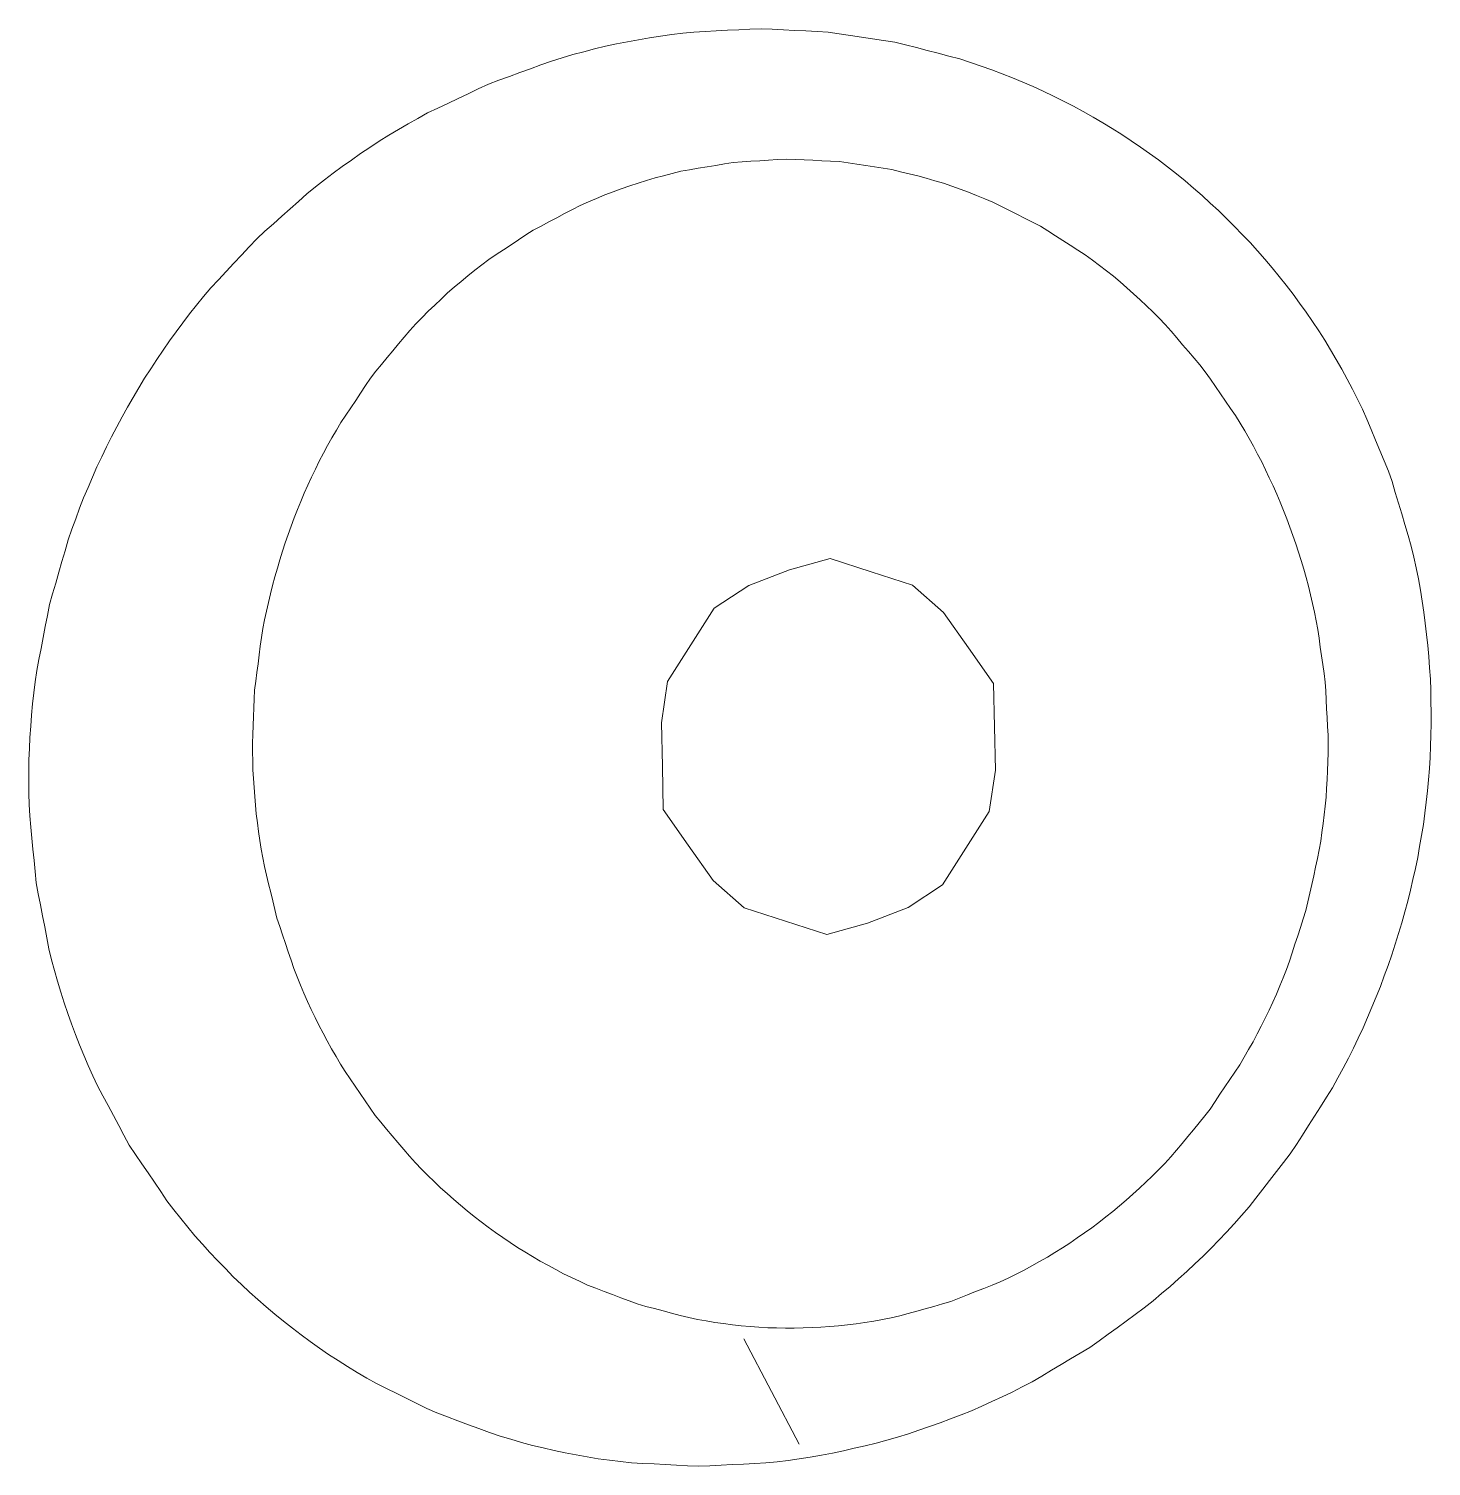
# Model space of a CAD drawing. Extents: x -5208 to -4788, y -2139 to -1842.
# Drawn here: x -5032.268 to -5028.56, y -2079.138 to -2075.338 of the extents above; entities that cross this region are included whole.
import ezdxf

# ---------------------------------------------------------------- set-up
doc = ezdxf.new("R2010")
doc.units = 0
doc.header["$LTSCALE"] = 7
doc.layers.add('Trimetric', color=7, linetype='CONTINUOUS')

msp = doc.modelspace()

# ---------------------------------------------------------------- linework, layer by layer
at = {"layer": 'Trimetric', "color": 0, "linetype": 'Continuous', "lineweight": 18}
for points in [[(-5030.1544, -2075.3469), (-5030.184, -2075.3455), (-5030.2136, -2075.344), (-5030.2432, -2075.3425), (-5030.2727, -2075.3411), (-5030.3023, -2075.3396), (-5030.3319, -2075.3381), (-5030.3615, -2075.3392), (-5030.3911, -2075.3407), (-5030.4207, -2075.3423), (-5030.4503, -2075.3438), (-5030.4799, -2075.3453), (-5030.5094, -2075.3468), (-5030.5389, -2075.35), (-5030.5683, -2075.3537), (-5030.5977, -2075.3574), (-5030.6269, -2075.3621), (-5030.6561, -2075.3673), (-5030.6853, -2075.3724), (-5030.7143, -2075.3782), (-5030.7433, -2075.3845), (-5030.7721, -2075.3915), (-5030.8008, -2075.3988), (-5030.8294, -2075.4064), (-5030.8578, -2075.4147), (-5030.886, -2075.4238), (-5030.9139, -2075.4338), (-5030.9418, -2075.4439), (-5030.9696, -2075.4539), (-5030.9975, -2075.464), (-5031.0254, -2075.474), (-5031.053, -2075.4846), (-5031.0798, -2075.4973), (-5031.1066, -2075.51), (-5031.1333, -2075.5227), (-5031.1601, -2075.5354), (-5031.1869, -2075.5481), (-5031.2136, -2075.5608), (-5031.2396, -2075.575), (-5031.2654, -2075.5895), (-5031.2911, -2075.6044), (-5031.3164, -2075.6198), (-5031.3415, -2075.6355), (-5031.3664, -2075.6516), (-5031.3908, -2075.6683), (-5031.4151, -2075.6852), (-5031.4394, -2075.7022), (-5031.4632, -2075.7198), (-5031.4867, -2075.7379), (-5031.5102, -2075.7559), (-5031.5331, -2075.7747), (-5031.5552, -2075.7944), (-5031.5773, -2075.8141), (-5031.5995, -2075.8338), (-5031.6216, -2075.8535), (-5031.6438, -2075.8732), (-5031.6656, -2075.8932), (-5031.6858, -2075.9149), (-5031.706, -2075.9365), (-5031.7262, -2075.9582), (-5031.7464, -2075.9799), (-5031.7666, -2076.0015), (-5031.7868, -2076.0232), (-5031.8059, -2076.0458), (-5031.8247, -2076.0688), (-5031.8431, -2076.092), (-5031.8611, -2076.1155), (-5031.8788, -2076.1392), (-5031.8961, -2076.1633), (-5031.913, -2076.1876), (-5031.9294, -2076.2123), (-5031.9458, -2076.2369), (-5031.9619, -2076.2619), (-5031.9771, -2076.2872), (-5031.9924, -2076.3126), (-5032.0074, -2076.3381), (-5032.0215, -2076.3642), (-5032.0356, -2076.3903), (-5032.0496, -2076.4164), (-5032.0625, -2076.4431), (-5032.0753, -2076.4698), (-5032.0882, -2076.4964), (-5032.0999, -2076.5236), (-5032.1115, -2076.5509), (-5032.1231, -2076.5782), (-5032.1338, -2076.6058), (-5032.1441, -2076.6336), (-5032.1545, -2076.6613), (-5032.1637, -2076.6895), (-5032.1721, -2076.7179), (-5032.1804, -2076.7463), (-5032.1888, -2076.7747), (-5032.1971, -2076.8032), (-5032.2055, -2076.8316), (-5032.2134, -2076.8601), (-5032.219, -2076.8892), (-5032.2247, -2076.9183), (-5032.2303, -2076.9474), (-5032.2359, -2076.9765), (-5032.2416, -2077.0055), (-5032.2472, -2077.0346), (-5032.2511, -2077.064), (-5032.2546, -2077.0934), (-5032.2582, -2077.1228), (-5032.2608, -2077.1523), (-5032.2629, -2077.1819), (-5032.2651, -2077.2114), (-5032.2667, -2077.241), (-5032.2678, -2077.2706), (-5032.2682, -2077.3002), (-5032.2683, -2077.3298), (-5032.268, -2077.3595), (-5032.2671, -2077.3891), (-5032.2657, -2077.4187), (-5032.2629, -2077.4482), (-5032.2601, -2077.4776), (-5032.2572, -2077.5071), (-5032.2544, -2077.5366), (-5032.2516, -2077.5661), (-5032.2488, -2077.5956), (-5032.2433, -2077.6247), (-5032.2376, -2077.6538), (-5032.2319, -2077.6829), (-5032.2262, -2077.7119), (-5032.2206, -2077.741), (-5032.2149, -2077.7701), (-5032.2079, -2077.7989), (-5032.2004, -2077.8275), (-5032.1922, -2077.856), (-5032.1837, -2077.8844), (-5032.1748, -2077.9126), (-5032.1652, -2077.9407), (-5032.1552, -2077.9685), (-5032.1446, -2077.9962), (-5032.134, -2078.0239), (-5032.1229, -2078.0514), (-5032.1109, -2078.0784), (-5032.099, -2078.1055), (-5032.0865, -2078.1324), (-5032.0725, -2078.1585), (-5032.0585, -2078.1846), (-5032.0445, -2078.2108), (-5032.0305, -2078.2369), (-5032.0165, -2078.263), (-5032.0024, -2078.289), (-5031.9858, -2078.3135), (-5031.9692, -2078.3381), (-5031.9526, -2078.3626), (-5031.9361, -2078.3872), (-5031.9195, -2078.4118), (-5031.9029, -2078.4363), (-5031.885, -2078.4599), (-5031.8666, -2078.4831), (-5031.8479, -2078.5061), (-5031.8288, -2078.5287), (-5031.8093, -2078.5511), (-5031.7895, -2078.573), (-5031.769, -2078.5944), (-5031.7483, -2078.6156), (-5031.7276, -2078.6368), (-5031.7061, -2078.6573), (-5031.6844, -2078.6774), (-5031.6626, -2078.6975), (-5031.6402, -2078.7168), (-5031.6174, -2078.7358), (-5031.5947, -2078.7547), (-5031.5713, -2078.773), (-5031.5476, -2078.7907), (-5031.5239, -2078.8084), (-5031.4998, -2078.8257), (-5031.4754, -2078.8425), (-5031.4505, -2078.8586), (-5031.4255, -2078.8745), (-5031.4002, -2078.89), (-5031.3746, -2078.9048), (-5031.3486, -2078.919), (-5031.3221, -2078.9321), (-5031.2955, -2078.9453), (-5031.269, -2078.9584), (-5031.2424, -2078.9716), (-5031.2159, -2078.9848), (-5031.1889, -2078.997), (-5031.1612, -2079.0073), (-5031.1334, -2079.0176), (-5031.1056, -2079.028), (-5031.0779, -2079.0383), (-5031.0501, -2079.0487), (-5031.0221, -2079.0584), (-5030.9937, -2079.0666), (-5030.9652, -2079.0747), (-5030.9366, -2079.0826), (-5030.9078, -2079.0893), (-5030.8789, -2079.0959), (-5030.85, -2079.1024), (-5030.8208, -2079.1076), (-5030.7917, -2079.1128), (-5030.7625, -2079.1179), (-5030.7331, -2079.1216), (-5030.7037, -2079.1253), (-5030.6743, -2079.129), (-5030.6447, -2079.1304), (-5030.6151, -2079.1319), (-5030.5855, -2079.1334), (-5030.5559, -2079.1349), (-5030.5264, -2079.1364), (-5030.4968, -2079.1379), (-5030.4672, -2079.1365), (-5030.4376, -2079.135), (-5030.408, -2079.1335), (-5030.3784, -2079.132), (-5030.3488, -2079.1305), (-5030.3192, -2079.1291), (-5030.2898, -2079.126), (-5030.2604, -2079.1225), (-5030.231, -2079.1184), (-5030.2018, -2079.1138), (-5030.1725, -2079.1089), (-5030.1434, -2079.1033), (-5030.1145, -2079.0971), (-5030.0856, -2079.0905), (-5030.0567, -2079.0839), (-5030.028, -2079.0766), (-5029.9995, -2079.0686), (-5029.971, -2079.0606), (-5029.9426, -2079.0519), (-5029.9145, -2079.0426), (-5029.8864, -2079.0332), (-5029.8585, -2079.0233), (-5029.8309, -2079.0126), (-5029.8032, -2079.0019), (-5029.7757, -2078.991), (-5029.7485, -2078.9793), (-5029.7215, -2078.9671), (-5029.6946, -2078.9546), (-5029.668, -2078.9417), (-5029.6416, -2078.9283), (-5029.6153, -2078.9146), (-5029.5898, -2078.8994), (-5029.5644, -2078.8843), (-5029.5389, -2078.8691), (-5029.5135, -2078.8539), (-5029.488, -2078.8387), (-5029.4626, -2078.8236), (-5029.4384, -2078.8066), (-5029.4145, -2078.7891), (-5029.3906, -2078.7716), (-5029.3667, -2078.7541), (-5029.3428, -2078.7366), (-5029.3188, -2078.7191), (-5029.2956, -2078.7007), (-5029.273, -2078.6816), (-5029.2504, -2078.6624), (-5029.2281, -2078.6429), (-5029.2064, -2078.6228), (-5029.1847, -2078.6026), (-5029.1632, -2078.5822), (-5029.1422, -2078.5613), (-5029.1215, -2078.5401), (-5029.101, -2078.5187), (-5029.0811, -2078.4968), (-5029.0613, -2078.4747), (-5029.0419, -2078.4524), (-5029.0236, -2078.4291), (-5029.0055, -2078.4056), (-5028.9873, -2078.3822), (-5028.9692, -2078.3588), (-5028.951, -2078.3354), (-5028.9329, -2078.3119), (-5028.9161, -2078.2876), (-5028.9002, -2078.2626), (-5028.8843, -2078.2376), (-5028.8684, -2078.2126), (-5028.8525, -2078.1876), (-5028.8366, -2078.1626), (-5028.8212, -2078.1373), (-5028.8067, -2078.1114), (-5028.7927, -2078.0853), (-5028.779, -2078.0591), (-5028.7657, -2078.0326), (-5028.7529, -2078.0059), (-5028.7403, -2077.9791), (-5028.7286, -2077.9519), (-5028.7169, -2077.9246), (-5028.7053, -2077.8974), (-5028.6946, -2077.8698), (-5028.6842, -2077.842), (-5028.6739, -2077.8143), (-5028.6643, -2077.7862), (-5028.6552, -2077.758), (-5028.6462, -2077.7298), (-5028.6377, -2077.7014), (-5028.63, -2077.6728), (-5028.6223, -2077.6442), (-5028.6149, -2077.6155), (-5028.6085, -2077.5866), (-5028.6021, -2077.5577), (-5028.5959, -2077.5287), (-5028.5909, -2077.4995), (-5028.5859, -2077.4703), (-5028.5809, -2077.4411), (-5028.5769, -2077.4118), (-5028.5732, -2077.3824), (-5028.5699, -2077.3529), (-5028.5672, -2077.3234), (-5028.5648, -2077.2939), (-5028.5629, -2077.2643), (-5028.5617, -2077.2347), (-5028.5609, -2077.2051), (-5028.5602, -2077.1755), (-5028.56, -2077.1459), (-5028.5607, -2077.1163), (-5028.5613, -2077.0866), (-5028.5624, -2077.057), (-5028.5644, -2077.0275), (-5028.5665, -2076.9979), (-5028.5688, -2076.9684), (-5028.5723, -2076.939), (-5028.5758, -2076.9096), (-5028.5794, -2076.8802), (-5028.5839, -2076.8509), (-5028.5888, -2076.8217), (-5028.5941, -2076.7925), (-5028.6001, -2076.7635), (-5028.6063, -2076.7345), (-5028.613, -2076.7057), (-5028.6211, -2076.6772), (-5028.6296, -2076.6488), (-5028.6381, -2076.6204), (-5028.6466, -2076.592), (-5028.6551, -2076.5637), (-5028.6636, -2076.5353), (-5028.6735, -2076.5074), (-5028.6848, -2076.48), (-5028.6961, -2076.4526), (-5028.7074, -2076.4252), (-5028.7187, -2076.3978), (-5028.73, -2076.3705), (-5028.7419, -2076.3434), (-5028.7552, -2076.3169), (-5028.7685, -2076.2904), (-5028.7821, -2076.2641), (-5028.7967, -2076.2383), (-5028.8113, -2076.2126), (-5028.8261, -2076.1869), (-5028.8417, -2076.1617), (-5028.8577, -2076.1368), (-5028.8739, -2076.112), (-5028.8908, -2076.0876), (-5028.908, -2076.0635), (-5028.9255, -2076.0396), (-5028.9438, -2076.0163), (-5028.9622, -2075.9931), (-5028.9807, -2075.9699), (-5029.0001, -2075.9475), (-5029.0196, -2075.9253), (-5029.0392, -2075.9031), (-5029.0597, -2075.8817), (-5029.0804, -2075.8605), (-5029.1011, -2075.8393), (-5029.1226, -2075.8189), (-5029.1443, -2075.7988), (-5029.1661, -2075.7787), (-5029.1884, -2075.7592), (-5029.211, -2075.74), (-5029.234, -2075.7213), (-5029.2573, -2075.7031), (-5029.2808, -2075.685), (-5029.3048, -2075.6676), (-5029.3291, -2075.6507), (-5029.3537, -2075.6342), (-5029.3783, -2075.6178), (-5029.4034, -2075.6019), (-5029.4288, -2075.5867), (-5029.4542, -2075.5715), (-5029.48, -2075.557), (-5029.5062, -2075.5431), (-5029.5324, -2075.5292), (-5029.5589, -2075.516), (-5029.5857, -2075.5035), (-5029.6126, -2075.491), (-5029.6397, -2075.479), (-5029.6672, -2075.4679), (-5029.6946, -2075.4569), (-5029.7223, -2075.4463), (-5029.7503, -2075.4366), (-5029.7783, -2075.427), (-5029.8065, -2075.4179), (-5029.8352, -2075.4105), (-5029.8639, -2075.403), (-5029.8925, -2075.3956), (-5029.9212, -2075.3881), (-5029.9499, -2075.3807), (-5029.9786, -2075.3737), (-5030.0079, -2075.3692), (-5030.0372, -2075.3648), (-5030.0665, -2075.3603), (-5030.0958, -2075.3558), (-5030.1251, -2075.3514)], [(-5030.2653, -2075.6826), (-5030.2419, -2075.6837), (-5030.2185, -2075.6848), (-5030.1951, -2075.6858), (-5030.1717, -2075.6869), (-5030.1483, -2075.688), (-5030.1249, -2075.6891), (-5030.1017, -2075.6926), (-5030.0785, -2075.6962), (-5030.0554, -2075.6998), (-5030.0322, -2075.7033), (-5030.0091, -2075.7069), (-5029.9859, -2075.7106), (-5029.9631, -2075.716), (-5029.9403, -2075.7213), (-5029.9176, -2075.7268), (-5029.8951, -2075.7334), (-5029.8726, -2075.74), (-5029.8501, -2075.7466), (-5029.8279, -2075.7541), (-5029.8058, -2075.7618), (-5029.7838, -2075.7699), (-5029.762, -2075.7785), (-5029.7403, -2075.7874), (-5029.7188, -2075.7966), (-5029.6979, -2075.8072), (-5029.677, -2075.8177), (-5029.656, -2075.8282), (-5029.6351, -2075.8388), (-5029.6142, -2075.8493), (-5029.5933, -2075.8599), (-5029.5735, -2075.8725), (-5029.5538, -2075.8852), (-5029.5341, -2075.8978), (-5029.5144, -2075.9104), (-5029.4946, -2075.9231), (-5029.4749, -2075.9357), (-5029.4559, -2075.9495), (-5029.4372, -2075.9635), (-5029.4186, -2075.9778), (-5029.4004, -2075.9925), (-5029.3824, -2076.0075), (-5029.3646, -2076.0227), (-5029.3472, -2076.0384), (-5029.33, -2076.0543), (-5029.3128, -2076.0702), (-5029.2961, -2076.0867), (-5029.2797, -2076.1034), (-5029.2633, -2076.1201), (-5029.2476, -2076.1375), (-5029.2325, -2076.1554), (-5029.2173, -2076.1733), (-5029.2022, -2076.1911), (-5029.187, -2076.209), (-5029.1719, -2076.2269), (-5029.1574, -2076.2453), (-5029.144, -2076.2645), (-5029.1307, -2076.2838), (-5029.1173, -2076.303), (-5029.104, -2076.3223), (-5029.0906, -2076.3415), (-5029.0774, -2076.3608), (-5029.0652, -2076.3809), (-5029.0532, -2076.401), (-5029.0415, -2076.4213), (-5029.0302, -2076.4418), (-5029.0191, -2076.4625), (-5029.0084, -2076.4833), (-5028.9982, -2076.5044), (-5028.9882, -2076.5255), (-5028.9782, -2076.5467), (-5028.9687, -2076.5682), (-5028.9597, -2076.5898), (-5028.9507, -2076.6114), (-5028.942, -2076.6332), (-5028.934, -2076.6552), (-5028.926, -2076.6772), (-5028.9182, -2076.6993), (-5028.9112, -2076.7217), (-5028.9042, -2076.744), (-5028.8972, -2076.7664), (-5028.891, -2076.789), (-5028.885, -2076.8116), (-5028.8793, -2076.8343), (-5028.874, -2076.8571), (-5028.8688, -2076.88), (-5028.8642, -2076.903), (-5028.8602, -2076.926), (-5028.8568, -2076.9492), (-5028.8535, -2076.9724), (-5028.8502, -2076.9956), (-5028.8469, -2077.0188), (-5028.8435, -2077.042), (-5028.8402, -2077.0652), (-5028.839, -2077.0886), (-5028.8378, -2077.112), (-5028.8366, -2077.1354), (-5028.8353, -2077.1588), (-5028.8341, -2077.1822), (-5028.8329, -2077.2056), (-5028.8326, -2077.229), (-5028.8329, -2077.2524), (-5028.8333, -2077.2758), (-5028.834, -2077.2993), (-5028.8354, -2077.3226), (-5028.8368, -2077.346), (-5028.8383, -2077.3694), (-5028.8405, -2077.3927), (-5028.843, -2077.416), (-5028.8457, -2077.4393), (-5028.8489, -2077.4625), (-5028.8523, -2077.4857), (-5028.8561, -2077.5088), (-5028.8607, -2077.5318), (-5028.8658, -2077.5546), (-5028.8709, -2077.5775), (-5028.876, -2077.6004), (-5028.8811, -2077.6233), (-5028.8862, -2077.6461), (-5028.8917, -2077.6689), (-5028.8989, -2077.6912), (-5028.906, -2077.7135), (-5028.9132, -2077.7358), (-5028.9204, -2077.7581), (-5028.9275, -2077.7804), (-5028.9347, -2077.8027), (-5028.9429, -2077.8247), (-5028.9514, -2077.8465), (-5028.9603, -2077.8681), (-5028.9696, -2077.8897), (-5028.979, -2077.9111), (-5028.9889, -2077.9324), (-5028.9991, -2077.9534), (-5029.0098, -2077.9743), (-5029.0205, -2077.9951), (-5029.0313, -2078.0159), (-5029.043, -2078.0362), (-5029.0546, -2078.0566), (-5029.0663, -2078.0769), (-5029.0794, -2078.0963), (-5029.0924, -2078.1158), (-5029.1055, -2078.1352), (-5029.1186, -2078.1547), (-5029.1316, -2078.1741), (-5029.1447, -2078.1936), (-5029.1591, -2078.212), (-5029.174, -2078.2301), (-5029.1889, -2078.2482), (-5029.2037, -2078.2663), (-5029.2186, -2078.2844), (-5029.2335, -2078.3025), (-5029.2489, -2078.3202), (-5029.2648, -2078.3373), (-5029.2812, -2078.3541), (-5029.2977, -2078.3707), (-5029.3144, -2078.3871), (-5029.3315, -2078.4031), (-5029.3489, -2078.4189), (-5029.3666, -2078.4342), (-5029.3844, -2078.4495), (-5029.4023, -2078.4646), (-5029.4208, -2078.479), (-5029.4392, -2078.4934), (-5029.4578, -2078.5076), (-5029.477, -2078.521), (-5029.4962, -2078.5345), (-5029.5155, -2078.5478), (-5029.5353, -2078.5603), (-5029.5552, -2078.5727), (-5029.5751, -2078.5851), (-5029.5954, -2078.5968), (-5029.6158, -2078.6082), (-5029.6364, -2078.6193), (-5029.6573, -2078.6299), (-5029.6783, -2078.6403), (-5029.6995, -2078.6504), (-5029.7213, -2078.6591), (-5029.743, -2078.6677), (-5029.7648, -2078.6764), (-5029.7865, -2078.6851), (-5029.8083, -2078.6938), (-5029.8301, -2078.7024), (-5029.8526, -2078.7089), (-5029.8752, -2078.7152), (-5029.8977, -2078.7216), (-5029.9203, -2078.7279), (-5029.9428, -2078.7343), (-5029.9654, -2078.7406), (-5029.9883, -2078.7455), (-5030.0113, -2078.75), (-5030.0343, -2078.7542), (-5030.0575, -2078.7579), (-5030.0806, -2078.7612), (-5030.1039, -2078.7642), (-5030.1272, -2078.7663), (-5030.1506, -2078.7684), (-5030.1739, -2078.7704), (-5030.1973, -2078.7713), (-5030.2207, -2078.7721), (-5030.2441, -2078.7729), (-5030.2676, -2078.7725), (-5030.291, -2078.772), (-5030.3144, -2078.7716), (-5030.3378, -2078.7699), (-5030.3611, -2078.7682), (-5030.3845, -2078.7665), (-5030.4078, -2078.7638), (-5030.431, -2078.7609), (-5030.4542, -2078.7576), (-5030.4773, -2078.7537), (-5030.5004, -2078.7496), (-5030.5234, -2078.745), (-5030.546, -2078.739), (-5030.5687, -2078.7331), (-5030.5913, -2078.7271), (-5030.614, -2078.7211), (-5030.6366, -2078.7152), (-5030.6592, -2078.709), (-5030.6811, -2078.7007), (-5030.7031, -2078.6924), (-5030.725, -2078.6841), (-5030.7469, -2078.6758), (-5030.7688, -2078.6674), (-5030.7906, -2078.659), (-5030.8118, -2078.649), (-5030.833, -2078.639), (-5030.8542, -2078.629), (-5030.8748, -2078.6179), (-5030.8954, -2078.6068), (-5030.9161, -2078.5957), (-5030.9361, -2078.5836), (-5030.9562, -2078.5715), (-5030.9762, -2078.5593), (-5030.9957, -2078.5462), (-5031.015, -2078.5331), (-5031.0344, -2078.52), (-5031.0532, -2078.506), (-5031.0719, -2078.4919), (-5031.0907, -2078.4778), (-5031.1088, -2078.4629), (-5031.1268, -2078.4479), (-5031.1447, -2078.4329), (-5031.1623, -2078.4173), (-5031.1796, -2078.4016), (-5031.1966, -2078.3855), (-5031.2134, -2078.3691), (-5031.2299, -2078.3525), (-5031.2461, -2078.3356), (-5031.2617, -2078.3181), (-5031.2769, -2078.3002), (-5031.292, -2078.2824), (-5031.3071, -2078.2645), (-5031.3223, -2078.2466), (-5031.3374, -2078.2287), (-5031.352, -2078.2104), (-5031.3653, -2078.1911), (-5031.3787, -2078.1719), (-5031.392, -2078.1526), (-5031.4054, -2078.1334), (-5031.4187, -2078.1141), (-5031.432, -2078.0948), (-5031.444, -2078.0747), (-5031.4559, -2078.0545), (-5031.4679, -2078.0344), (-5031.4789, -2078.0137), (-5031.4899, -2077.993), (-5031.5009, -2077.9723), (-5031.5113, -2077.9514), (-5031.5215, -2077.9303), (-5031.5313, -2077.909), (-5031.5408, -2077.8875), (-5031.55, -2077.866), (-5031.5588, -2077.8443), (-5031.5671, -2077.8224), (-5031.5746, -2077.8002), (-5031.5821, -2077.778), (-5031.5896, -2077.7558), (-5031.5971, -2077.7336), (-5031.6046, -2077.7114), (-5031.6121, -2077.6892), (-5031.6177, -2077.6665), (-5031.6231, -2077.6437), (-5031.6285, -2077.6209), (-5031.634, -2077.5981), (-5031.6394, -2077.5753), (-5031.6448, -2077.5525), (-5031.6496, -2077.5296), (-5031.6537, -2077.5065), (-5031.6574, -2077.4834), (-5031.6609, -2077.4602), (-5031.6639, -2077.437), (-5031.6667, -2077.4137), (-5031.6692, -2077.3904), (-5031.6709, -2077.3671), (-5031.6727, -2077.3437), (-5031.6744, -2077.3203), (-5031.6754, -2077.2969), (-5031.676, -2077.2735), (-5031.6767, -2077.2501), (-5031.6766, -2077.2267), (-5031.6757, -2077.2033), (-5031.6748, -2077.1799), (-5031.6739, -2077.1564), (-5031.673, -2077.133), (-5031.6721, -2077.1096), (-5031.671, -2077.0862), (-5031.668, -2077.063), (-5031.665, -2077.0398), (-5031.662, -2077.0165), (-5031.659, -2076.9933), (-5031.656, -2076.97), (-5031.6529, -2076.9468), (-5031.6491, -2076.9237), (-5031.6447, -2076.9007), (-5031.6399, -2076.8778), (-5031.6348, -2076.8549), (-5031.6294, -2076.8321), (-5031.6237, -2076.8094), (-5031.6177, -2076.7867), (-5031.611, -2076.7643), (-5031.6044, -2076.7418), (-5031.5977, -2076.7193), (-5031.5901, -2076.6972), (-5031.5824, -2076.6751), (-5031.5748, -2076.6529), (-5031.5663, -2076.6311), (-5031.5577, -2076.6093), (-5031.549, -2076.5875), (-5031.5397, -2076.566), (-5031.5301, -2076.5447), (-5031.5204, -2076.5233), (-5031.5104, -2076.5021), (-5031.5, -2076.4812), (-5031.4892, -2076.4604), (-5031.4782, -2076.4397), (-5031.4667, -2076.4192), (-5031.455, -2076.3989), (-5031.4431, -2076.3788), (-5031.4301, -2076.3593), (-5031.417, -2076.3399), (-5031.4039, -2076.3204), (-5031.3909, -2076.301), (-5031.3778, -2076.2815), (-5031.3648, -2076.2621), (-5031.3504, -2076.2436), (-5031.3355, -2076.2255), (-5031.3207, -2076.2074), (-5031.3058, -2076.1893), (-5031.2909, -2076.1712), (-5031.276, -2076.1531), (-5031.2605, -2076.1355), (-5031.2444, -2076.1185), (-5031.2282, -2076.1016), (-5031.2118, -2076.0849), (-5031.1948, -2076.0688), (-5031.1778, -2076.0526), (-5031.1607, -2076.0366), (-5031.1431, -2076.0211), (-5031.1253, -2076.006), (-5031.1073, -2075.991), (-5031.0889, -2075.9764), (-5031.0704, -2075.9621), (-5031.0516, -2075.948), (-5031.0321, -2075.9351), (-5031.0126, -2075.9222), (-5030.993, -2075.9092), (-5030.9735, -2075.8963), (-5030.954, -2075.8833), (-5030.9344, -2075.8704), (-5030.9137, -2075.8596), (-5030.8929, -2075.8487), (-5030.8722, -2075.8378), (-5030.8514, -2075.8269), (-5030.8307, -2075.8161), (-5030.8099, -2075.8052), (-5030.7885, -2075.7956), (-5030.767, -2075.7864), (-5030.7453, -2075.7774), (-5030.7235, -2075.769), (-5030.7015, -2075.7609), (-5030.6794, -2075.7531), (-5030.657, -2075.7461), (-5030.6347, -2075.7392), (-5030.6123, -2075.7323), (-5030.5896, -2075.7265), (-5030.5669, -2075.7207), (-5030.5441, -2075.715), (-5030.5211, -2075.711), (-5030.498, -2075.707), (-5030.4749, -2075.7031), (-5030.4518, -2075.6992), (-5030.4287, -2075.6953), (-5030.4056, -2075.6913), (-5030.3822, -2075.6898), (-5030.3588, -2075.6884), (-5030.3354, -2075.687), (-5030.312, -2075.6855), (-5030.2887, -2075.6841)], [(-5029.7172, -2077.0687), (-5029.7833, -2076.9749), (-5029.8493, -2076.881), (-5029.9314, -2076.809), (-5030.0405, -2076.7736), (-5030.1497, -2076.7383), (-5030.2571, -2076.7687), (-5030.3643, -2076.8096), (-5030.4558, -2076.8698), (-5030.5174, -2076.9666), (-5030.5791, -2077.0634), (-5030.5955, -2077.1728), (-5030.593, -2077.2875), (-5030.5905, -2077.4022), (-5030.5245, -2077.496), (-5030.4585, -2077.5899), (-5030.3764, -2077.6619), (-5030.2673, -2077.6973), (-5030.1581, -2077.7326), (-5030.0507, -2077.7022), (-5029.9435, -2077.6613), (-5029.852, -2077.6011), (-5029.7904, -2077.5043), (-5029.7287, -2077.4075), (-5029.7123, -2077.2981), (-5029.7148, -2077.1834)]]:
    msp.add_lwpolyline(points, close=True, dxfattribs=at)
msp.add_lwpolyline([(-5030.2312, -2079.0797), (-5030.3773, -2078.8014)], dxfattribs=at)

doc.saveas('drawing.dxf')
